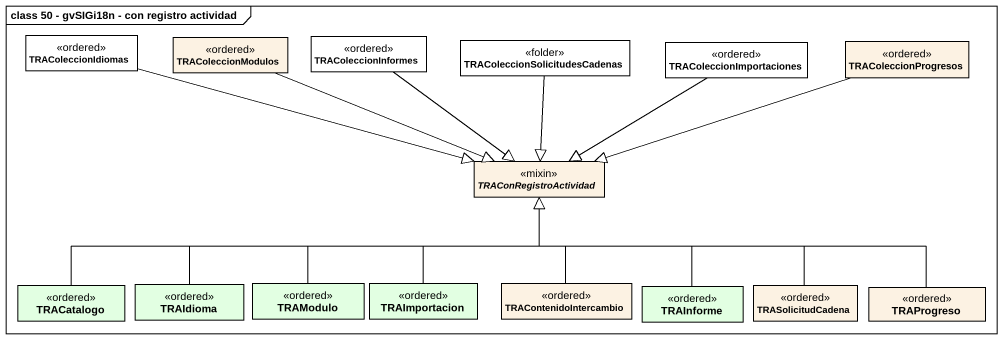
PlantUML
@startuml
mainframe class 50 - gvSIGi18n - con registro actividad
hide circle
hide empty members
class TRAColeccionIdiomas <<ordered>> #FFFFFF
class TRAColeccionModulos <<ordered>>
class TRAColeccionInformes <<ordered>> #FFFFFF
class "TRAColeccionSolicitudesCadenas" as TRAColeccionSolicitudesCaden <<folder>> #FFFFFF
class TRAColeccionImportaciones <<ordered>> #FFFFFF
class TRAColeccionProgresos <<ordered>>
abstract class TRAConRegistroActividad <<mixin>>
class TRACatalogo <<ordered>> #E2FFE2
class TRAIdioma <<ordered>> #E2FFE2
class TRAModulo <<ordered>> #E2FFE2
class TRAImportacion <<ordered>> #E2FFE2
class TRAContenidoIntercambio <<ordered>>
class TRAInforme <<ordered>> #E2FFE2
class TRASolicitudCadena <<ordered>>
class TRAProgreso <<ordered>>
TRAColeccionIdiomas -right-|> TRAConRegistroActividad
TRAColeccionModulos -right-|> TRAConRegistroActividad
TRAColeccionInformes --|> TRAConRegistroActividad
TRAColeccionSolicitudesCaden --|> TRAConRegistroActividad
TRAColeccionImportaciones --|> TRAConRegistroActividad
TRAColeccionProgresos -left-|> TRAConRegistroActividad
TRACatalogo -right-|> TRAConRegistroActividad
TRAIdioma -right-|> TRAConRegistroActividad
TRAModulo -right-|> TRAConRegistroActividad
TRAImportacion -up-|> TRAConRegistroActividad
TRAContenidoIntercambio -up-|> TRAConRegistroActividad
TRAInforme -up-|> TRAConRegistroActividad
TRASolicitudCadena -left-|> TRAConRegistroActividad
TRAProgreso -left-|> TRAConRegistroActividad
@enduml
